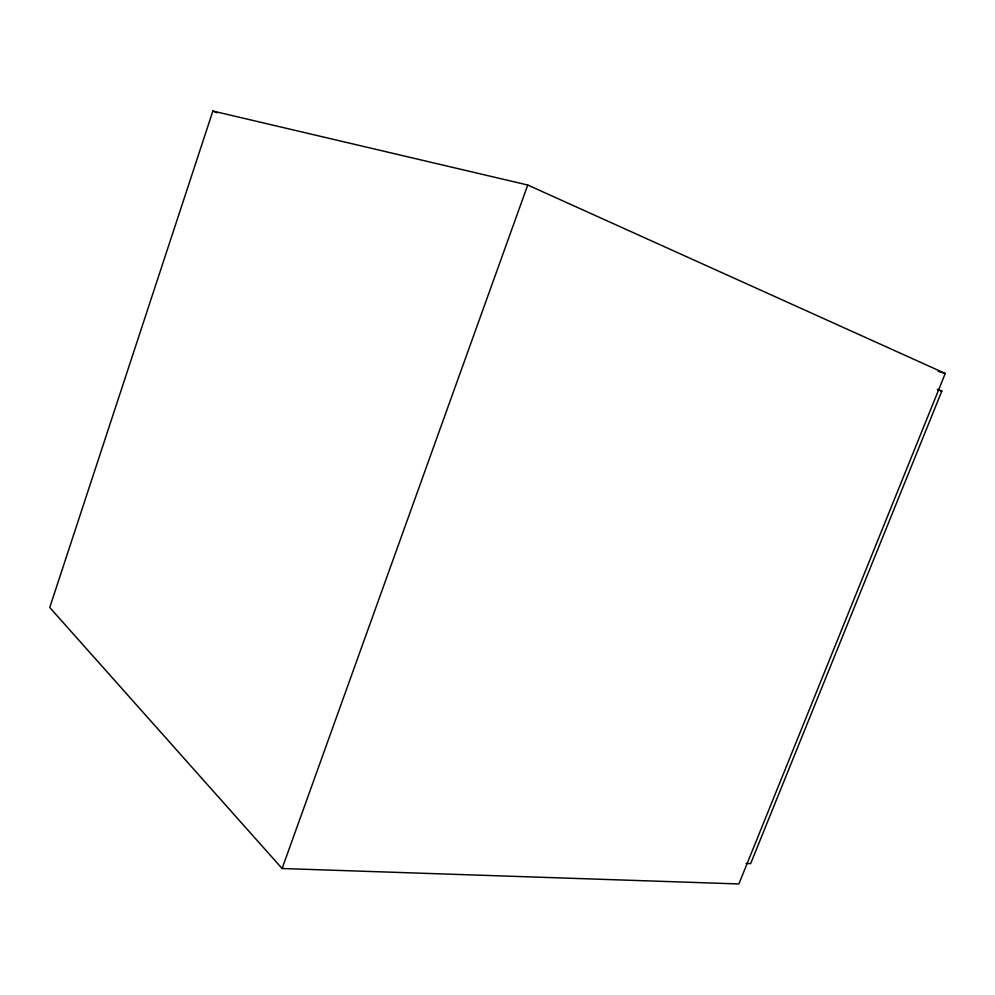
<?xml version="1.0" encoding="UTF-8"?>
<svg xmlns="http://www.w3.org/2000/svg" width="995" height="995" viewBox="0 0 995 995"><rect width="100%" height="100%" fill="white"/><g stroke="black" fill="none" stroke-linecap="round" stroke-linejoin="round"><path stroke-width="1.49" d="M212.868 111.042L49.75 607.497L282.107 868.511L738.875 883.958L945.25 373.461L527.748 185.02L212.868 111.042L217.159 112.833M282.107 868.511L527.748 185.02M937.676 389.281L941.83 391.085L750.628 863.635L746.051 863.411M938.198 371.371L945.25 373.461M937.377 389.717L941.83 391.085"/></g></svg>
